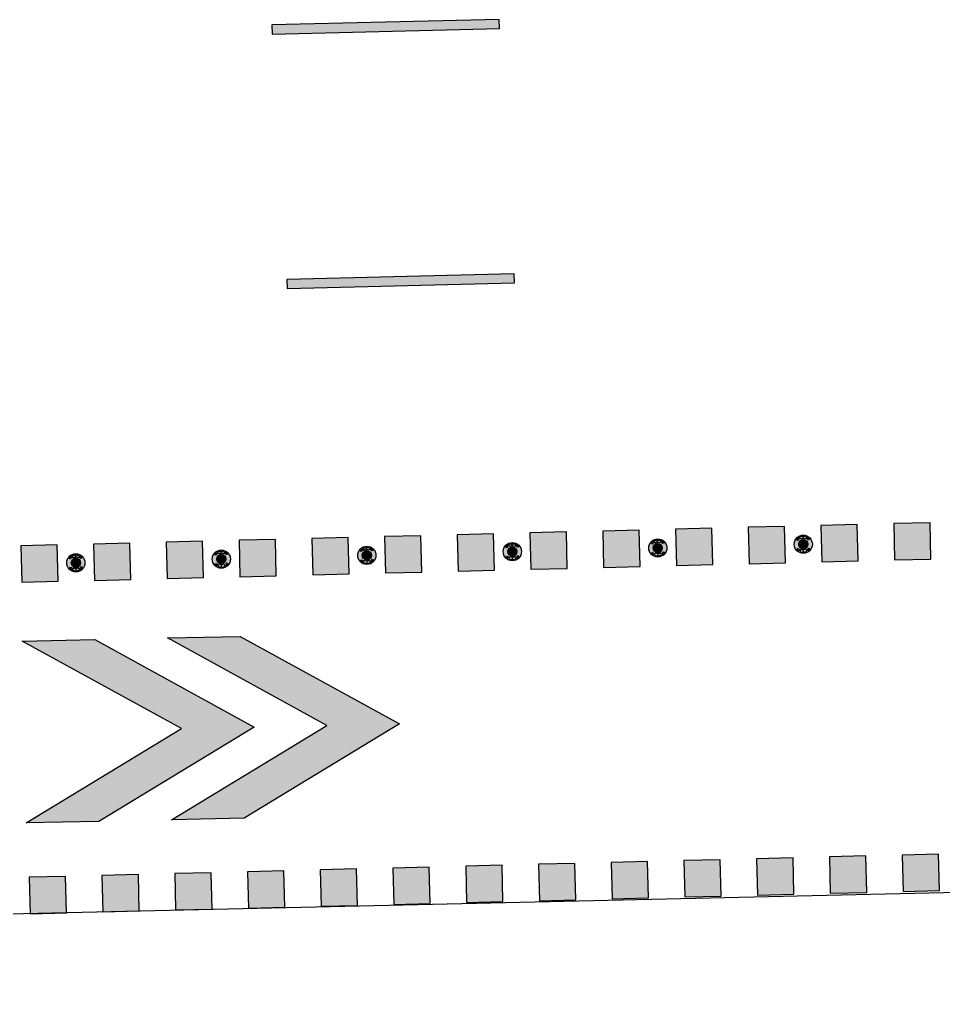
# Model space of a CAD drawing. Header units: metres. Extents: x 668617 to 675126, y 2286318 to 2293677.
# Drawn here: x 669738.26 to 669748.42, y 2287216.39 to 2287227.06 of the extents above; entities that cross this region are included whole.
import ezdxf

# ---------------------------------------------------------------- set-up
doc = ezdxf.new("R2010")
doc.units = ezdxf.units.M
doc.header["$MEASUREMENT"] = 0
for name, color, linetype in [('DMTG-B-CuadrosVerdes', 94, 'Continuous'), ('DMTG-M-VIALETON', 92, 'Continuous'), ('DMTG-PB-BANQUETAS', 251, 'Continuous'), ('DMTG-SH-LINEA DISCONTINUA', 252, 'Continuous'), ('DMTG-SH-SOLO BUS BICI', 252, 'Continuous')]:
    doc.layers.add(name, color=color, linetype=linetype)

# ---------------------------------------------------------------- blocks, each defined once
blk = doc.blocks.new('*U130')
h = blk.add_hatch(color=256)
h.dxf.hatch_style = 1
h.paths.add_polyline_path([(0, 3.645), (0.4, 3.645), (0.4, 4.045), (0, 4.045)])
h = blk.add_hatch(color=256)
h.dxf.hatch_style = 1
h.paths.add_polyline_path([(0.8, 3.645), (1.2, 3.645), (1.2, 4.045), (0.8, 4.045)])
h = blk.add_hatch(color=256)
h.dxf.hatch_style = 1
h.paths.add_polyline_path([(0.8, 3.645), (1.2, 3.645), (1.2, 4.045), (0.8, 4.045)])
h = blk.add_hatch(color=256)
h.dxf.hatch_style = 1
h.paths.add_polyline_path([(1.6, 3.645), (2, 3.645), (2, 4.045), (1.6, 4.045)])
h = blk.add_hatch(color=256)
h.dxf.hatch_style = 1
h.paths.add_polyline_path([(1.6, 3.645), (2, 3.645), (2, 4.045), (1.6, 4.045)])
h = blk.add_hatch(color=256)
h.dxf.hatch_style = 1
h.paths.add_polyline_path([(2.4, 3.645), (2.8, 3.645), (2.8, 4.045), (2.4, 4.045)])
h = blk.add_hatch(color=256)
h.dxf.hatch_style = 1
h.paths.add_polyline_path([(2.4, 3.645), (2.8, 3.645), (2.8, 4.045), (2.4, 4.045)])
h = blk.add_hatch(color=256)
h.dxf.hatch_style = 1
h.paths.add_polyline_path([(3.2, 3.645), (3.6, 3.645), (3.6, 4.045), (3.2, 4.045)])
h = blk.add_hatch(color=256)
h.dxf.hatch_style = 1
h.paths.add_polyline_path([(3.2, 3.645), (3.6, 3.645), (3.6, 4.045), (3.2, 4.045)])
h = blk.add_hatch(color=256)
h.dxf.hatch_style = 1
h.paths.add_polyline_path([(4, 3.645), (4.4, 3.645), (4.4, 4.045), (4, 4.045)])
h = blk.add_hatch(color=256)
h.dxf.hatch_style = 1
h.paths.add_polyline_path([(4, 3.645), (4.4, 3.645), (4.4, 4.045), (4, 4.045)])
h = blk.add_hatch(color=256)
h.dxf.hatch_style = 1
h.paths.add_polyline_path([(4.8, 3.645), (5.2, 3.645), (5.2, 4.045), (4.8, 4.045)])
h = blk.add_hatch(color=256)
h.dxf.hatch_style = 1
h.paths.add_polyline_path([(4.8, 3.645), (5.2, 3.645), (5.2, 4.045), (4.8, 4.045)])
h = blk.add_hatch(color=256)
h.dxf.hatch_style = 1
h.paths.add_polyline_path([(5.6, 3.645), (6, 3.645), (6, 4.045), (5.6, 4.045)])
h = blk.add_hatch(color=256)
h.dxf.hatch_style = 1
h.paths.add_polyline_path([(5.6, 3.645), (6, 3.645), (6, 4.045), (5.6, 4.045)])
h = blk.add_hatch(color=256)
h.dxf.hatch_style = 1
h.paths.add_polyline_path([(6.4, 3.645), (6.8, 3.645), (6.8, 4.045), (6.4, 4.045)])
h = blk.add_hatch(color=256)
h.dxf.hatch_style = 1
h.paths.add_polyline_path([(6.4, 3.645), (6.8, 3.645), (6.8, 4.045), (6.4, 4.045)])
h = blk.add_hatch(color=256)
h.dxf.hatch_style = 1
h.paths.add_polyline_path([(7.2, 3.645), (7.6, 3.645), (7.6, 4.045), (7.2, 4.045)])
h = blk.add_hatch(color=256)
h.dxf.hatch_style = 1
h.paths.add_polyline_path([(7.2, 3.645), (7.6, 3.645), (7.6, 4.045), (7.2, 4.045)])
h = blk.add_hatch(color=256)
h.dxf.hatch_style = 1
h.paths.add_polyline_path([(8, 3.645), (8.4, 3.645), (8.4, 4.045), (8, 4.045)])
h = blk.add_hatch(color=256)
h.dxf.hatch_style = 1
h.paths.add_polyline_path([(8, 3.645), (8.4, 3.645), (8.4, 4.045), (8, 4.045)])
h = blk.add_hatch(color=256)
h.dxf.hatch_style = 1
h.paths.add_polyline_path([(8.8, 3.645), (9.2, 3.645), (9.2, 4.045), (8.8, 4.045)])
h = blk.add_hatch(color=256)
h.dxf.hatch_style = 1
h.paths.add_polyline_path([(8.8, 3.645), (9.2, 3.645), (9.2, 4.045), (8.8, 4.045)])
h = blk.add_hatch(color=256)
h.dxf.hatch_style = 1
h.paths.add_polyline_path([(9.6, 3.645), (10, 3.645), (10, 4.045), (9.6, 4.045)])
h = blk.add_hatch(color=256)
h.dxf.hatch_style = 1
h.paths.add_polyline_path([(0, 0), (0.4, 0), (0.4, 0.4), (0, 0.4)])
h = blk.add_hatch(color=256)
h.dxf.hatch_style = 1
h.paths.add_polyline_path([(0.8, 0), (1.2, 0), (1.2, 0.4), (0.8, 0.4)])
h = blk.add_hatch(color=256)
h.dxf.hatch_style = 1
h.paths.add_polyline_path([(0.8, 0), (1.2, 0), (1.2, 0.4), (0.8, 0.4)])
h = blk.add_hatch(color=256)
h.dxf.hatch_style = 1
h.paths.add_polyline_path([(1.6, 0), (2, 0), (2, 0.4), (1.6, 0.4)])
h = blk.add_hatch(color=256)
h.dxf.hatch_style = 1
h.paths.add_polyline_path([(1.6, 0), (2, 0), (2, 0.4), (1.6, 0.4)])
h = blk.add_hatch(color=256)
h.dxf.hatch_style = 1
h.paths.add_polyline_path([(2.4, 0), (2.8, 0), (2.8, 0.4), (2.4, 0.4)])
h = blk.add_hatch(color=256)
h.dxf.hatch_style = 1
h.paths.add_polyline_path([(2.4, 0), (2.8, 0), (2.8, 0.4), (2.4, 0.4)])
h = blk.add_hatch(color=256)
h.dxf.hatch_style = 1
h.paths.add_polyline_path([(3.2, 0), (3.6, 0), (3.6, 0.4), (3.2, 0.4)])
h = blk.add_hatch(color=256)
h.dxf.hatch_style = 1
h.paths.add_polyline_path([(3.2, 0), (3.6, 0), (3.6, 0.4), (3.2, 0.4)])
h = blk.add_hatch(color=256)
h.dxf.hatch_style = 1
h.paths.add_polyline_path([(4, 0), (4.4, 0), (4.4, 0.4), (4, 0.4)])
h = blk.add_hatch(color=256)
h.dxf.hatch_style = 1
h.paths.add_polyline_path([(4, 0), (4.4, 0), (4.4, 0.4), (4, 0.4)])
h = blk.add_hatch(color=256)
h.dxf.hatch_style = 1
h.paths.add_polyline_path([(4.8, 0), (5.2, 0), (5.2, 0.4), (4.8, 0.4)])
h = blk.add_hatch(color=256)
h.dxf.hatch_style = 1
h.paths.add_polyline_path([(4.8, 0), (5.2, 0), (5.2, 0.4), (4.8, 0.4)])
h = blk.add_hatch(color=256)
h.dxf.hatch_style = 1
h.paths.add_polyline_path([(5.6, 0), (6, 0), (6, 0.4), (5.6, 0.4)])
h = blk.add_hatch(color=256)
h.dxf.hatch_style = 1
h.paths.add_polyline_path([(5.6, 0), (6, 0), (6, 0.4), (5.6, 0.4)])
h = blk.add_hatch(color=256)
h.dxf.hatch_style = 1
h.paths.add_polyline_path([(6.4, 0), (6.8, 0), (6.8, 0.4), (6.4, 0.4)])
h = blk.add_hatch(color=256)
h.dxf.hatch_style = 1
h.paths.add_polyline_path([(6.4, 0), (6.8, 0), (6.8, 0.4), (6.4, 0.4)])
h = blk.add_hatch(color=256)
h.dxf.hatch_style = 1
h.paths.add_polyline_path([(7.2, 0), (7.6, 0), (7.6, 0.4), (7.2, 0.4)])
h = blk.add_hatch(color=256)
h.dxf.hatch_style = 1
h.paths.add_polyline_path([(7.2, 0), (7.6, 0), (7.6, 0.4), (7.2, 0.4)])
h = blk.add_hatch(color=256)
h.dxf.hatch_style = 1
h.paths.add_polyline_path([(8, 0), (8.4, 0), (8.4, 0.4), (8, 0.4)])
h = blk.add_hatch(color=256)
h.dxf.hatch_style = 1
h.paths.add_polyline_path([(8, 0), (8.4, 0), (8.4, 0.4), (8, 0.4)])
h = blk.add_hatch(color=256)
h.dxf.hatch_style = 1
h.paths.add_polyline_path([(8.8, 0), (9.2, 0), (9.2, 0.4), (8.8, 0.4)])
h = blk.add_hatch(color=256)
h.dxf.hatch_style = 1
h.paths.add_polyline_path([(8.8, 0), (9.2, 0), (9.2, 0.4), (8.8, 0.4)])
h = blk.add_hatch(color=256)
h.dxf.hatch_style = 1
h.paths.add_polyline_path([(9.6, 0), (10, 0), (10, 0.4), (9.6, 0.4)])
for points in [[(0, 3.645), (0.4, 3.645), (0.4, 4.045), (0, 4.045)], [(0.8, 3.645), (1.2, 3.645), (1.2, 4.045), (0.8, 4.045)], [(0.8, 3.645), (1.2, 3.645), (1.2, 4.045), (0.8, 4.045)], [(1.6, 3.645), (2, 3.645), (2, 4.045), (1.6, 4.045)], [(1.6, 3.645), (2, 3.645), (2, 4.045), (1.6, 4.045)], [(2.4, 3.645), (2.8, 3.645), (2.8, 4.045), (2.4, 4.045)], [(2.4, 3.645), (2.8, 3.645), (2.8, 4.045), (2.4, 4.045)], [(3.2, 3.645), (3.6, 3.645), (3.6, 4.045), (3.2, 4.045)], [(3.2, 3.645), (3.6, 3.645), (3.6, 4.045), (3.2, 4.045)], [(4, 3.645), (4.4, 3.645), (4.4, 4.045), (4, 4.045)], [(4, 3.645), (4.4, 3.645), (4.4, 4.045), (4, 4.045)], [(4.8, 3.645), (5.2, 3.645), (5.2, 4.045), (4.8, 4.045)], [(4.8, 3.645), (5.2, 3.645), (5.2, 4.045), (4.8, 4.045)], [(5.6, 3.645), (6, 3.645), (6, 4.045), (5.6, 4.045)], [(5.6, 3.645), (6, 3.645), (6, 4.045), (5.6, 4.045)], [(6.4, 3.645), (6.8, 3.645), (6.8, 4.045), (6.4, 4.045)], [(6.4, 3.645), (6.8, 3.645), (6.8, 4.045), (6.4, 4.045)], [(7.2, 3.645), (7.6, 3.645), (7.6, 4.045), (7.2, 4.045)], [(7.2, 3.645), (7.6, 3.645), (7.6, 4.045), (7.2, 4.045)], [(8, 3.645), (8.4, 3.645), (8.4, 4.045), (8, 4.045)], [(8, 3.645), (8.4, 3.645), (8.4, 4.045), (8, 4.045)], [(8.8, 3.645), (9.2, 3.645), (9.2, 4.045), (8.8, 4.045)], [(8.8, 3.645), (9.2, 3.645), (9.2, 4.045), (8.8, 4.045)], [(9.6, 3.645), (10, 3.645), (10, 4.045), (9.6, 4.045)], [(0, 0), (0.4, 0), (0.4, 0.4), (0, 0.4)], [(0.8, 0), (1.2, 0), (1.2, 0.4), (0.8, 0.4)], [(0.8, 0), (1.2, 0), (1.2, 0.4), (0.8, 0.4)], [(1.6, 0), (2, 0), (2, 0.4), (1.6, 0.4)], [(1.6, 0), (2, 0), (2, 0.4), (1.6, 0.4)], [(2.4, 0), (2.8, 0), (2.8, 0.4), (2.4, 0.4)], [(2.4, 0), (2.8, 0), (2.8, 0.4), (2.4, 0.4)], [(3.2, 0), (3.6, 0), (3.6, 0.4), (3.2, 0.4)], [(3.2, 0), (3.6, 0), (3.6, 0.4), (3.2, 0.4)], [(4, 0), (4.4, 0), (4.4, 0.4), (4, 0.4)], [(4, 0), (4.4, 0), (4.4, 0.4), (4, 0.4)], [(4.8, 0), (5.2, 0), (5.2, 0.4), (4.8, 0.4)], [(4.8, 0), (5.2, 0), (5.2, 0.4), (4.8, 0.4)], [(5.6, 0), (6, 0), (6, 0.4), (5.6, 0.4)], [(5.6, 0), (6, 0), (6, 0.4), (5.6, 0.4)], [(6.4, 0), (6.8, 0), (6.8, 0.4), (6.4, 0.4)], [(6.4, 0), (6.8, 0), (6.8, 0.4), (6.4, 0.4)], [(7.2, 0), (7.6, 0), (7.6, 0.4), (7.2, 0.4)], [(7.2, 0), (7.6, 0), (7.6, 0.4), (7.2, 0.4)], [(8, 0), (8.4, 0), (8.4, 0.4), (8, 0.4)], [(8, 0), (8.4, 0), (8.4, 0.4), (8, 0.4)], [(8.8, 0), (9.2, 0), (9.2, 0.4), (8.8, 0.4)], [(8.8, 0), (9.2, 0), (9.2, 0.4), (8.8, 0.4)], [(9.6, 0), (10, 0), (10, 0.4), (9.6, 0.4)]]:
    blk.add_lwpolyline(points, close=True)
blk = doc.blocks.new('*U227')
at = {"ltscale": 50}
h = blk.add_hatch(color=252, dxfattribs=at)
h.dxf.hatch_style = 1
h.paths.add_polyline_path([(-1, 10.399), (0, 12.129), (1, 10.399), (1, 11.199), (0, 12.929), (-1, 11.199)])
h = blk.add_hatch(color=252, dxfattribs=at)
h.dxf.hatch_style = 1
h.paths.add_polyline_path([(-1, 8.8), (0, 10.53), (1, 8.8), (1, 9.6), (0, 11.33), (-1, 9.6)])
for points in [[(-1, 10.399), (-1, 11.199), (0, 12.929), (1, 11.199), (1, 10.399), (0, 12.129), (-1, 10.399)], [(-1, 8.8), (-1, 9.6), (0, 11.33), (1, 9.6), (1, 8.8), (0, 10.53), (-1, 8.8)]]:
    blk.add_lwpolyline(points)
blk = doc.blocks.new('*U95')
at = {"true_color": 0x58ba48}
h = blk.add_hatch(color=85, dxfattribs=at)
h.dxf.hatch_style = 1
h.paths.add_polyline_path([(13.392, 11.001, 1), (13.492, 11.001, 1)], flags=0)
h.paths.add_polyline_path([(13.391, 11.069), (13.38, 11.08, 0.062746), (13.363, 11.062), (13.373, 11.052, 0.413879), (13.391, 11.052, 0.414549)], flags=17)
h.paths.add_polyline_path([(13.388, 11.06, -1), (13.376, 11.06, -1)], flags=16)
h.paths.add_polyline_path([(13.392, 11.001, 1), (13.492, 11.001, 1)], flags=16)
h.paths.add_polyline_path([(13.503, 11.08), (13.492, 11.069, 0.413879), (13.492, 11.052, 0.414549), (13.51, 11.052), (13.521, 11.062, 0.062746)], flags=17)
h.paths.add_polyline_path([(13.507, 11.06, -1), (13.495, 11.06, -1)], flags=16)
h.paths.add_polyline_path([(13.521, 10.94), (13.51, 10.95, 0.413879), (13.492, 10.95, 0.414549), (13.492, 10.933), (13.503, 10.922, 0.062746)], flags=17)
h.paths.add_polyline_path([(13.495, 10.942, -1), (13.507, 10.942, -1)], flags=16)
h.paths.add_polyline_path([(13.391, 10.95, 0.414549), (13.373, 10.95), (13.363, 10.94, 0.062746), (13.38, 10.922), (13.391, 10.933, 0.413879)], flags=17)
h.paths.add_polyline_path([(13.376, 10.942, -1), (13.388, 10.942, -1)], flags=16)
h.paths.add_polyline_path([(13.521, 11.062), (13.51, 11.052, -0.414549), (13.492, 11.052, -0.413879), (13.492, 11.069), (13.503, 11.08, 0.342564), (13.38, 11.08), (13.391, 11.069, -0.414549), (13.391, 11.052, -0.413879), (13.373, 11.052), (13.363, 11.062, 0.166532), (13.342, 11.001, 0.166532), (13.363, 10.94), (13.373, 10.95, -0.414549), (13.391, 10.95, -0.413879), (13.391, 10.933), (13.38, 10.922, 0.342564), (13.503, 10.922), (13.492, 10.933, -0.414549), (13.492, 10.95, -0.413879), (13.51, 10.95), (13.521, 10.94, 0.166532), (13.542, 11.001, 0.166532)])
h.paths.add_polyline_path([(13.492, 11.001, -1), (13.392, 11.001, -1)], flags=0)
h.paths.add_polyline_path([(13.471, 11.056, 0.245947), (13.413, 11.056), (13.401, 11.078, -0.245947), (13.482, 11.078)], flags=16)
h.paths.add_polyline_path([(13.471, 10.946), (13.482, 10.923, -0.245947), (13.401, 10.923), (13.413, 10.946, 0.245947)], flags=16)
h = blk.add_hatch(color=85, dxfattribs=at)
h.dxf.hatch_style = 1
h.paths.add_polyline_path([(14.992, 11.001, 1), (15.092, 11.001, 1)], flags=0)
h.paths.add_polyline_path([(14.991, 11.069), (14.98, 11.08, 0.062746), (14.963, 11.062), (14.973, 11.052, 0.413879), (14.991, 11.052, 0.414549)], flags=17)
h.paths.add_polyline_path([(14.988, 11.06, -1), (14.976, 11.06, -1)], flags=16)
h.paths.add_polyline_path([(14.992, 11.001, 1), (15.092, 11.001, 1)], flags=16)
h.paths.add_polyline_path([(15.103, 11.08), (15.092, 11.069, 0.413879), (15.092, 11.052, 0.414549), (15.11, 11.052), (15.121, 11.062, 0.062746)], flags=17)
h.paths.add_polyline_path([(15.107, 11.06, -1), (15.095, 11.06, -1)], flags=16)
h.paths.add_polyline_path([(15.121, 10.94), (15.11, 10.95, 0.413879), (15.092, 10.95, 0.414549), (15.092, 10.933), (15.103, 10.922, 0.062746)], flags=17)
h.paths.add_polyline_path([(15.095, 10.942, -1), (15.107, 10.942, -1)], flags=16)
h.paths.add_polyline_path([(14.991, 10.95, 0.414549), (14.973, 10.95), (14.963, 10.94, 0.062746), (14.98, 10.922), (14.991, 10.933, 0.413879)], flags=17)
h.paths.add_polyline_path([(14.976, 10.942, -1), (14.988, 10.942, -1)], flags=16)
h.paths.add_polyline_path([(15.121, 11.062), (15.11, 11.052, -0.414549), (15.092, 11.052, -0.413879), (15.092, 11.069), (15.103, 11.08, 0.342564), (14.98, 11.08), (14.991, 11.069, -0.414549), (14.991, 11.052, -0.413879), (14.973, 11.052), (14.963, 11.062, 0.166532), (14.942, 11.001, 0.166532), (14.963, 10.94), (14.973, 10.95, -0.414549), (14.991, 10.95, -0.413879), (14.991, 10.933), (14.98, 10.922, 0.342564), (15.103, 10.922), (15.092, 10.933, -0.414549), (15.092, 10.95, -0.413879), (15.11, 10.95), (15.121, 10.94, 0.166532), (15.142, 11.001, 0.166532)])
h.paths.add_polyline_path([(15.092, 11.001, -1), (14.992, 11.001, -1)], flags=0)
h.paths.add_polyline_path([(15.071, 11.056, 0.245947), (15.013, 11.056), (15.001, 11.078, -0.245947), (15.082, 11.078)], flags=16)
h.paths.add_polyline_path([(15.071, 10.946), (15.082, 10.923, -0.245947), (15.001, 10.923), (15.013, 10.946, 0.245947)], flags=16)
h = blk.add_hatch(color=85, dxfattribs=at)
h.dxf.hatch_style = 1
h.paths.add_polyline_path([(16.592, 11.001, 1), (16.692, 11.001, 1)], flags=0)
h.paths.add_polyline_path([(16.591, 11.069), (16.58, 11.08, 0.062746), (16.563, 11.062), (16.573, 11.052, 0.413879), (16.591, 11.052, 0.414549)], flags=17)
h.paths.add_polyline_path([(16.588, 11.06, -1), (16.576, 11.06, -1)], flags=16)
h.paths.add_polyline_path([(16.592, 11.001, 1), (16.692, 11.001, 1)], flags=16)
h.paths.add_polyline_path([(16.703, 11.08), (16.692, 11.069, 0.413879), (16.692, 11.052, 0.414549), (16.71, 11.052), (16.721, 11.062, 0.062746)], flags=17)
h.paths.add_polyline_path([(16.707, 11.06, -1), (16.695, 11.06, -1)], flags=16)
h.paths.add_polyline_path([(16.721, 10.94), (16.71, 10.95, 0.413879), (16.692, 10.95, 0.414549), (16.692, 10.933), (16.703, 10.922, 0.062746)], flags=17)
h.paths.add_polyline_path([(16.695, 10.942, -1), (16.707, 10.942, -1)], flags=16)
h.paths.add_polyline_path([(16.591, 10.95, 0.414549), (16.573, 10.95), (16.563, 10.94, 0.062746), (16.58, 10.922), (16.591, 10.933, 0.413879)], flags=17)
h.paths.add_polyline_path([(16.576, 10.942, -1), (16.588, 10.942, -1)], flags=16)
h.paths.add_polyline_path([(16.721, 11.062), (16.71, 11.052, -0.414549), (16.692, 11.052, -0.413879), (16.692, 11.069), (16.703, 11.08, 0.342564), (16.58, 11.08), (16.591, 11.069, -0.414549), (16.591, 11.052, -0.413879), (16.573, 11.052), (16.563, 11.062, 0.166532), (16.542, 11.001, 0.166532), (16.563, 10.94), (16.573, 10.95, -0.414549), (16.591, 10.95, -0.413879), (16.591, 10.933), (16.58, 10.922, 0.342564), (16.703, 10.922), (16.692, 10.933, -0.414549), (16.692, 10.95, -0.413879), (16.71, 10.95), (16.721, 10.94, 0.166532), (16.742, 11.001, 0.166532)])
h.paths.add_polyline_path([(16.692, 11.001, -1), (16.592, 11.001, -1)], flags=0)
h.paths.add_polyline_path([(16.671, 11.056, 0.245947), (16.613, 11.056), (16.601, 11.078, -0.245947), (16.682, 11.078)], flags=16)
h.paths.add_polyline_path([(16.671, 10.946), (16.682, 10.923, -0.245947), (16.601, 10.923), (16.613, 10.946, 0.245947)], flags=16)
h = blk.add_hatch(color=85, dxfattribs=at)
h.dxf.hatch_style = 1
h.paths.add_polyline_path([(18.192, 11.001, 1), (18.292, 11.001, 1)], flags=0)
h.paths.add_polyline_path([(18.191, 11.069), (18.18, 11.08, 0.062746), (18.163, 11.062), (18.173, 11.052, 0.413879), (18.191, 11.052, 0.414549)], flags=17)
h.paths.add_polyline_path([(18.188, 11.06, -1), (18.176, 11.06, -1)], flags=16)
h.paths.add_polyline_path([(18.192, 11.001, 1), (18.292, 11.001, 1)], flags=16)
h.paths.add_polyline_path([(18.303, 11.08), (18.292, 11.069, 0.413879), (18.292, 11.052, 0.414549), (18.31, 11.052), (18.321, 11.062, 0.062746)], flags=17)
h.paths.add_polyline_path([(18.307, 11.06, -1), (18.295, 11.06, -1)], flags=16)
h.paths.add_polyline_path([(18.321, 10.94), (18.31, 10.95, 0.413879), (18.292, 10.95, 0.414549), (18.292, 10.933), (18.303, 10.922, 0.062746)], flags=17)
h.paths.add_polyline_path([(18.295, 10.942, -1), (18.307, 10.942, -1)], flags=16)
h.paths.add_polyline_path([(18.191, 10.95, 0.414549), (18.173, 10.95), (18.163, 10.94, 0.062746), (18.18, 10.922), (18.191, 10.933, 0.413879)], flags=17)
h.paths.add_polyline_path([(18.176, 10.942, -1), (18.188, 10.942, -1)], flags=16)
h.paths.add_polyline_path([(18.321, 11.062), (18.31, 11.052, -0.414549), (18.292, 11.052, -0.413879), (18.292, 11.069), (18.303, 11.08, 0.342564), (18.18, 11.08), (18.191, 11.069, -0.414549), (18.191, 11.052, -0.413879), (18.173, 11.052), (18.163, 11.062, 0.166532), (18.142, 11.001, 0.166532), (18.163, 10.94), (18.173, 10.95, -0.414549), (18.191, 10.95, -0.413879), (18.191, 10.933), (18.18, 10.922, 0.342564), (18.303, 10.922), (18.292, 10.933, -0.414549), (18.292, 10.95, -0.413879), (18.31, 10.95), (18.321, 10.94, 0.166532), (18.342, 11.001, 0.166532)])
h.paths.add_polyline_path([(18.292, 11.001, -1), (18.192, 11.001, -1)], flags=0)
h.paths.add_polyline_path([(18.271, 11.056, 0.245947), (18.213, 11.056), (18.201, 11.078, -0.245947), (18.282, 11.078)], flags=16)
h.paths.add_polyline_path([(18.271, 10.946), (18.282, 10.923, -0.245947), (18.201, 10.923), (18.213, 10.946, 0.245947)], flags=16)
h = blk.add_hatch(color=85, dxfattribs=at)
h.dxf.hatch_style = 1
h.paths.add_polyline_path([(19.792, 11.001, 1), (19.892, 11.001, 1)], flags=0)
h.paths.add_polyline_path([(19.791, 11.069), (19.78, 11.08, 0.062746), (19.763, 11.062), (19.773, 11.052, 0.413879), (19.791, 11.052, 0.414549)], flags=17)
h.paths.add_polyline_path([(19.788, 11.06, -1), (19.776, 11.06, -1)], flags=16)
h.paths.add_polyline_path([(19.792, 11.001, 1), (19.892, 11.001, 1)], flags=16)
h.paths.add_polyline_path([(19.903, 11.08), (19.892, 11.069, 0.413879), (19.892, 11.052, 0.414549), (19.91, 11.052), (19.921, 11.062, 0.062746)], flags=17)
h.paths.add_polyline_path([(19.907, 11.06, -1), (19.895, 11.06, -1)], flags=16)
h.paths.add_polyline_path([(19.921, 10.94), (19.91, 10.95, 0.413879), (19.892, 10.95, 0.414549), (19.892, 10.933), (19.903, 10.922, 0.062746)], flags=17)
h.paths.add_polyline_path([(19.895, 10.942, -1), (19.907, 10.942, -1)], flags=16)
h.paths.add_polyline_path([(19.791, 10.95, 0.414549), (19.773, 10.95), (19.763, 10.94, 0.062746), (19.78, 10.922), (19.791, 10.933, 0.413879)], flags=17)
h.paths.add_polyline_path([(19.776, 10.942, -1), (19.788, 10.942, -1)], flags=16)
h.paths.add_polyline_path([(19.921, 11.062), (19.91, 11.052, -0.414549), (19.892, 11.052, -0.413879), (19.892, 11.069), (19.903, 11.08, 0.342564), (19.78, 11.08), (19.791, 11.069, -0.414549), (19.791, 11.052, -0.413879), (19.773, 11.052), (19.763, 11.062, 0.166532), (19.742, 11.001, 0.166532), (19.763, 10.94), (19.773, 10.95, -0.414549), (19.791, 10.95, -0.413879), (19.791, 10.933), (19.78, 10.922, 0.342564), (19.903, 10.922), (19.892, 10.933, -0.414549), (19.892, 10.95, -0.413879), (19.91, 10.95), (19.921, 10.94, 0.166532), (19.942, 11.001, 0.166532)])
h.paths.add_polyline_path([(19.892, 11.001, -1), (19.792, 11.001, -1)], flags=0)
h.paths.add_polyline_path([(19.871, 11.056, 0.245947), (19.813, 11.056), (19.801, 11.078, -0.245947), (19.882, 11.078)], flags=16)
h.paths.add_polyline_path([(19.871, 10.946), (19.882, 10.923, -0.245947), (19.801, 10.923), (19.813, 10.946, 0.245947)], flags=16)
h = blk.add_hatch(color=85, dxfattribs=at)
h.dxf.hatch_style = 1
h.paths.add_polyline_path([(21.392, 11.001, 1), (21.492, 11.001, 1)], flags=0)
h.paths.add_polyline_path([(21.391, 11.069), (21.38, 11.08, 0.062746), (21.363, 11.062), (21.373, 11.052, 0.413879), (21.391, 11.052, 0.414549)], flags=17)
h.paths.add_polyline_path([(21.388, 11.06, -1), (21.376, 11.06, -1)], flags=16)
h.paths.add_polyline_path([(21.392, 11.001, 1), (21.492, 11.001, 1)], flags=16)
h.paths.add_polyline_path([(21.503, 11.08), (21.492, 11.069, 0.413879), (21.492, 11.052, 0.414549), (21.51, 11.052), (21.521, 11.062, 0.062746)], flags=17)
h.paths.add_polyline_path([(21.507, 11.06, -1), (21.495, 11.06, -1)], flags=16)
h.paths.add_polyline_path([(21.521, 10.94), (21.51, 10.95, 0.413879), (21.492, 10.95, 0.414549), (21.492, 10.933), (21.503, 10.922, 0.062746)], flags=17)
h.paths.add_polyline_path([(21.495, 10.942, -1), (21.507, 10.942, -1)], flags=16)
h.paths.add_polyline_path([(21.391, 10.95, 0.414549), (21.373, 10.95), (21.363, 10.94, 0.062746), (21.38, 10.922), (21.391, 10.933, 0.413879)], flags=17)
h.paths.add_polyline_path([(21.376, 10.942, -1), (21.388, 10.942, -1)], flags=16)
h.paths.add_polyline_path([(21.521, 11.062), (21.51, 11.052, -0.414549), (21.492, 11.052, -0.413879), (21.492, 11.069), (21.503, 11.08, 0.342564), (21.38, 11.08), (21.391, 11.069, -0.414549), (21.391, 11.052, -0.413879), (21.373, 11.052), (21.363, 11.062, 0.166532), (21.342, 11.001, 0.166532), (21.363, 10.94), (21.373, 10.95, -0.414549), (21.391, 10.95, -0.413879), (21.391, 10.933), (21.38, 10.922, 0.342564), (21.503, 10.922), (21.492, 10.933, -0.414549), (21.492, 10.95, -0.413879), (21.51, 10.95), (21.521, 10.94, 0.166532), (21.542, 11.001, 0.166532)])
h.paths.add_polyline_path([(21.492, 11.001, -1), (21.392, 11.001, -1)], flags=0)
h.paths.add_polyline_path([(21.471, 11.056, 0.245947), (21.413, 11.056), (21.401, 11.078, -0.245947), (21.482, 11.078)], flags=16)
h.paths.add_polyline_path([(21.471, 10.946), (21.482, 10.923, -0.245947), (21.401, 10.923), (21.413, 10.946, 0.245947)], flags=16)
h = blk.add_hatch(color=85, dxfattribs=at)
h.dxf.hatch_style = 1
h.paths.add_polyline_path([(13.392, 11.001, 1), (13.492, 11.001, 1)])
at = {"true_color": 0xc7c8ca}
h = blk.add_hatch(color=9, dxfattribs=at)
h.dxf.hatch_style = 1
h.paths.add_polyline_path([(13.482, 11.078, 0.245947), (13.401, 11.078), (13.413, 11.056, -0.245947), (13.471, 11.056)])
h.paths.add_polyline_path([(13.482, 10.923), (13.471, 10.946, -0.245947), (13.413, 10.946), (13.401, 10.923, 0.245947)])
at = {"true_color": 0x58ba48}
h = blk.add_hatch(color=85, dxfattribs=at)
h.dxf.hatch_style = 1
h.paths.add_polyline_path([(14.992, 11.001, 1), (15.092, 11.001, 1)])
at = {"true_color": 0xc7c8ca}
h = blk.add_hatch(color=9, dxfattribs=at)
h.dxf.hatch_style = 1
h.paths.add_polyline_path([(15.082, 11.078, 0.245947), (15.001, 11.078), (15.013, 11.056, -0.245947), (15.071, 11.056)])
h.paths.add_polyline_path([(15.082, 10.923), (15.071, 10.946, -0.245947), (15.013, 10.946), (15.001, 10.923, 0.245947)])
at = {"true_color": 0x58ba48}
h = blk.add_hatch(color=85, dxfattribs=at)
h.dxf.hatch_style = 1
h.paths.add_polyline_path([(16.592, 11.001, 1), (16.692, 11.001, 1)])
at = {"true_color": 0xc7c8ca}
h = blk.add_hatch(color=9, dxfattribs=at)
h.dxf.hatch_style = 1
h.paths.add_polyline_path([(16.682, 11.078, 0.245947), (16.601, 11.078), (16.613, 11.056, -0.245947), (16.671, 11.056)])
h.paths.add_polyline_path([(16.682, 10.923), (16.671, 10.946, -0.245947), (16.613, 10.946), (16.601, 10.923, 0.245947)])
at = {"true_color": 0x58ba48}
h = blk.add_hatch(color=85, dxfattribs=at)
h.dxf.hatch_style = 1
h.paths.add_polyline_path([(18.192, 11.001, 1), (18.292, 11.001, 1)])
at = {"true_color": 0xc7c8ca}
h = blk.add_hatch(color=9, dxfattribs=at)
h.dxf.hatch_style = 1
h.paths.add_polyline_path([(18.282, 11.078, 0.245947), (18.201, 11.078), (18.213, 11.056, -0.245947), (18.271, 11.056)])
h.paths.add_polyline_path([(18.282, 10.923), (18.271, 10.946, -0.245947), (18.213, 10.946), (18.201, 10.923, 0.245947)])
at = {"true_color": 0x58ba48}
h = blk.add_hatch(color=85, dxfattribs=at)
h.dxf.hatch_style = 1
h.paths.add_polyline_path([(19.792, 11.001, 1), (19.892, 11.001, 1)])
at = {"true_color": 0xc7c8ca}
h = blk.add_hatch(color=9, dxfattribs=at)
h.dxf.hatch_style = 1
h.paths.add_polyline_path([(19.882, 11.078, 0.245947), (19.801, 11.078), (19.813, 11.056, -0.245947), (19.871, 11.056)])
h.paths.add_polyline_path([(19.882, 10.923), (19.871, 10.946, -0.245947), (19.813, 10.946), (19.801, 10.923, 0.245947)])
at = {"true_color": 0x58ba48}
h = blk.add_hatch(color=85, dxfattribs=at)
h.dxf.hatch_style = 1
h.paths.add_polyline_path([(21.392, 11.001, 1), (21.492, 11.001, 1)])
at = {"true_color": 0xc7c8ca}
h = blk.add_hatch(color=9, dxfattribs=at)
h.dxf.hatch_style = 1
h.paths.add_polyline_path([(21.482, 11.078, 0.245947), (21.401, 11.078), (21.413, 11.056, -0.245947), (21.471, 11.056)])
h.paths.add_polyline_path([(21.482, 10.923), (21.471, 10.946, -0.245947), (21.413, 10.946), (21.401, 10.923, 0.245947)])
for points in [[(13.442, 10.901), (13.442, 11.101)], [(15.042, 10.901), (15.042, 11.101)], [(16.642, 10.901), (16.642, 11.101)], [(18.242, 10.901), (18.242, 11.101)], [(19.842, 10.901), (19.842, 11.101)], [(21.442, 10.901), (21.442, 11.101)]]:
    blk.add_lwpolyline(points)
at = {"color": 18, "true_color": 0x000000}
for points in [[(13.391, 11.069), (13.38, 11.08, 0.062746), (13.363, 11.062), (13.373, 11.052, 0.413879), (13.391, 11.052, 0.414549)], [(13.482, 11.078), (13.471, 11.056, 0.245947), (13.413, 11.056), (13.401, 11.078, -0.245947)], [(13.492, 11.069), (13.503, 11.08, -0.062746), (13.521, 11.062), (13.51, 11.052, -0.413879), (13.492, 11.052, -0.414549)], [(14.991, 11.069), (14.98, 11.08, 0.062746), (14.963, 11.062), (14.973, 11.052, 0.413879), (14.991, 11.052, 0.414549)], [(15.082, 11.078), (15.071, 11.056, 0.245947), (15.013, 11.056), (15.001, 11.078, -0.245947)], [(15.092, 11.069), (15.103, 11.08, -0.062746), (15.121, 11.062), (15.11, 11.052, -0.413879), (15.092, 11.052, -0.414549)], [(16.591, 11.069), (16.58, 11.08, 0.062746), (16.563, 11.062), (16.573, 11.052, 0.413879), (16.591, 11.052, 0.414549)], [(16.682, 11.078), (16.671, 11.056, 0.245947), (16.613, 11.056), (16.601, 11.078, -0.245947)], [(16.692, 11.069), (16.703, 11.08, -0.062746), (16.721, 11.062), (16.71, 11.052, -0.413879), (16.692, 11.052, -0.414549)], [(18.191, 11.069), (18.18, 11.08, 0.062746), (18.163, 11.062), (18.173, 11.052, 0.413879), (18.191, 11.052, 0.414549)], [(18.282, 11.078), (18.271, 11.056, 0.245947), (18.213, 11.056), (18.201, 11.078, -0.245947)], [(18.292, 11.069), (18.303, 11.08, -0.062746), (18.321, 11.062), (18.31, 11.052, -0.413879), (18.292, 11.052, -0.414549)], [(19.791, 11.069), (19.78, 11.08, 0.062746), (19.763, 11.062), (19.773, 11.052, 0.413879), (19.791, 11.052, 0.414549)], [(19.882, 11.078), (19.871, 11.056, 0.245947), (19.813, 11.056), (19.801, 11.078, -0.245947)], [(19.892, 11.069), (19.903, 11.08, -0.062746), (19.921, 11.062), (19.91, 11.052, -0.413879), (19.892, 11.052, -0.414549)], [(21.391, 11.069), (21.38, 11.08, 0.062746), (21.363, 11.062), (21.373, 11.052, 0.413879), (21.391, 11.052, 0.414549)], [(21.482, 11.078), (21.471, 11.056, 0.245947), (21.413, 11.056), (21.401, 11.078, -0.245947)], [(21.492, 11.069), (21.503, 11.08, -0.062746), (21.521, 11.062), (21.51, 11.052, -0.413879), (21.492, 11.052, -0.414549)], [(13.391, 10.933), (13.38, 10.922, -0.062746), (13.363, 10.94), (13.373, 10.95, -0.413879), (13.391, 10.95, -0.414549)], [(13.482, 10.923), (13.471, 10.946, -0.245947), (13.413, 10.946), (13.401, 10.923, 0.245947)], [(13.492, 10.933), (13.503, 10.922, 0.062746), (13.521, 10.94), (13.51, 10.95, 0.413879), (13.492, 10.95, 0.414549)], [(14.991, 10.933), (14.98, 10.922, -0.062746), (14.963, 10.94), (14.973, 10.95, -0.413879), (14.991, 10.95, -0.414549)], [(15.082, 10.923), (15.071, 10.946, -0.245947), (15.013, 10.946), (15.001, 10.923, 0.245947)], [(15.092, 10.933), (15.103, 10.922, 0.062746), (15.121, 10.94), (15.11, 10.95, 0.413879), (15.092, 10.95, 0.414549)], [(16.591, 10.933), (16.58, 10.922, -0.062746), (16.563, 10.94), (16.573, 10.95, -0.413879), (16.591, 10.95, -0.414549)], [(16.682, 10.923), (16.671, 10.946, -0.245947), (16.613, 10.946), (16.601, 10.923, 0.245947)], [(16.692, 10.933), (16.703, 10.922, 0.062746), (16.721, 10.94), (16.71, 10.95, 0.413879), (16.692, 10.95, 0.414549)], [(18.191, 10.933), (18.18, 10.922, -0.062746), (18.163, 10.94), (18.173, 10.95, -0.413879), (18.191, 10.95, -0.414549)], [(18.282, 10.923), (18.271, 10.946, -0.245947), (18.213, 10.946), (18.201, 10.923, 0.245947)], [(18.292, 10.933), (18.303, 10.922, 0.062746), (18.321, 10.94), (18.31, 10.95, 0.413879), (18.292, 10.95, 0.414549)], [(19.791, 10.933), (19.78, 10.922, -0.062746), (19.763, 10.94), (19.773, 10.95, -0.413879), (19.791, 10.95, -0.414549)], [(19.882, 10.923), (19.871, 10.946, -0.245947), (19.813, 10.946), (19.801, 10.923, 0.245947)], [(19.892, 10.933), (19.903, 10.922, 0.062746), (19.921, 10.94), (19.91, 10.95, 0.413879), (19.892, 10.95, 0.414549)], [(21.391, 10.933), (21.38, 10.922, -0.062746), (21.363, 10.94), (21.373, 10.95, -0.413879), (21.391, 10.95, -0.414549)], [(21.482, 10.923), (21.471, 10.946, -0.245947), (21.413, 10.946), (21.401, 10.923, 0.245947)], [(21.492, 10.933), (21.503, 10.922, 0.062746), (21.521, 10.94), (21.51, 10.95, 0.413879), (21.492, 10.95, 0.414549)]]:
    blk.add_lwpolyline(points, format="xyb", close=True, dxfattribs=at)
for centre, radius in [((13.442, 11.001), 0.1), ((15.042, 11.001), 0.1), ((16.642, 11.001), 0.1), ((18.242, 11.001), 0.1), ((19.842, 11.001), 0.1), ((21.442, 11.001), 0.1), ((13.382, 11.06), 0.00613), ((13.442, 11.001), 0.05), ((13.501, 11.06), 0.00613), ((14.982, 11.06), 0.00613), ((15.042, 11.001), 0.05), ((15.101, 11.06), 0.00613), ((16.582, 11.06), 0.00613), ((16.642, 11.001), 0.05), ((16.701, 11.06), 0.00613), ((18.182, 11.06), 0.00613), ((18.242, 11.001), 0.05), ((18.301, 11.06), 0.00613), ((19.782, 11.06), 0.00613), ((19.842, 11.001), 0.05), ((19.901, 11.06), 0.00613), ((21.382, 11.06), 0.00613), ((21.442, 11.001), 0.05), ((21.501, 11.06), 0.00613), ((13.382, 10.942), 0.00613), ((13.501, 10.942), 0.00613), ((14.982, 10.942), 0.00613), ((15.101, 10.942), 0.00613), ((16.582, 10.942), 0.00613), ((16.701, 10.942), 0.00613), ((18.182, 10.942), 0.00613), ((18.301, 10.942), 0.00613), ((19.782, 10.942), 0.00613), ((19.901, 10.942), 0.00613), ((21.382, 10.942), 0.00613), ((21.501, 10.942), 0.00613)]:
    blk.add_circle(centre, radius, dxfattribs=at)

msp = doc.modelspace()

# ---------------------------------------------------------------- hatches: boundary and pattern name
at = {"layer": 'DMTG-SH-LINEA DISCONTINUA'}
for points in [[(669743.53594, 2287227.05667), (669741.0367, 2287226.99519), (669741.03916, 2287226.89522), (669743.5384, 2287226.9567)], [(669743.70006, 2287224.25994), (669741.20082, 2287224.19846), (669741.20327, 2287224.09849), (669743.70252, 2287224.15997)]]:
    msp.add_hatch(color=256, dxfattribs=at).paths.add_polyline_path(points)

# ---------------------------------------------------------------- linework, layer by layer
at = {"layer": 'DMTG-PB-BANQUETAS'}
msp.add_lwpolyline([(669809.52345, 2287214.95376, 0.42810103), (669805.42643, 2287218.8236), (669766.88801, 2287217.87515), (669728.34781, 2287216.99668, 0.41027826), (669724.45169, 2287212.87925), (669725.06825, 2287181.27237), (669726.08166, 2287129.0838, 0.41644838), (669730.17702, 2287125.15036), (669809.01536, 2287127.04099), (669809.49433, 2287127.30546), (669809.93076, 2287127.63325), (669810.3196, 2287128.01639), (669810.65181, 2287128.44995), (669810.92231, 2287128.92396), (669809.52345, 2287214.95376)], format="xyb", dxfattribs=at)
at = {"layer": 'DMTG-SH-LINEA DISCONTINUA'}
for points in [[(669743.53594, 2287227.05667), (669741.0367, 2287226.99519), (669741.03916, 2287226.89522), (669743.5384, 2287226.9567)], [(669743.70006, 2287224.25994), (669741.20082, 2287224.19846), (669741.20327, 2287224.09849), (669743.70252, 2287224.15997)]]:
    msp.add_lwpolyline(points, close=True, dxfattribs=at)

# ---------------------------------------------------------------- block references
at = {"layer": 'DMTG-B-CuadrosVerdes', "rotation": 1.460173093729841}
msp.add_blockref('*U130', (669738.37889, 2287217.22495), dxfattribs=at)
at = {"layer": 'DMTG-M-VIALETON', "extrusion": (-5.52054e-10, 2.15765e-08, 1), "rotation": 1.465640948718215}
msp.add_blockref('*U95', (669725.72498, 2287209.74106, 0.04898), dxfattribs=at)
at = {"layer": 'DMTG-SH-SOLO BUS BICI', "rotation": 271.2379534280773}
msp.add_blockref('*U227', (669729.51399, 2287219.03231), dxfattribs=at)

doc.saveas('drawing.dxf')
